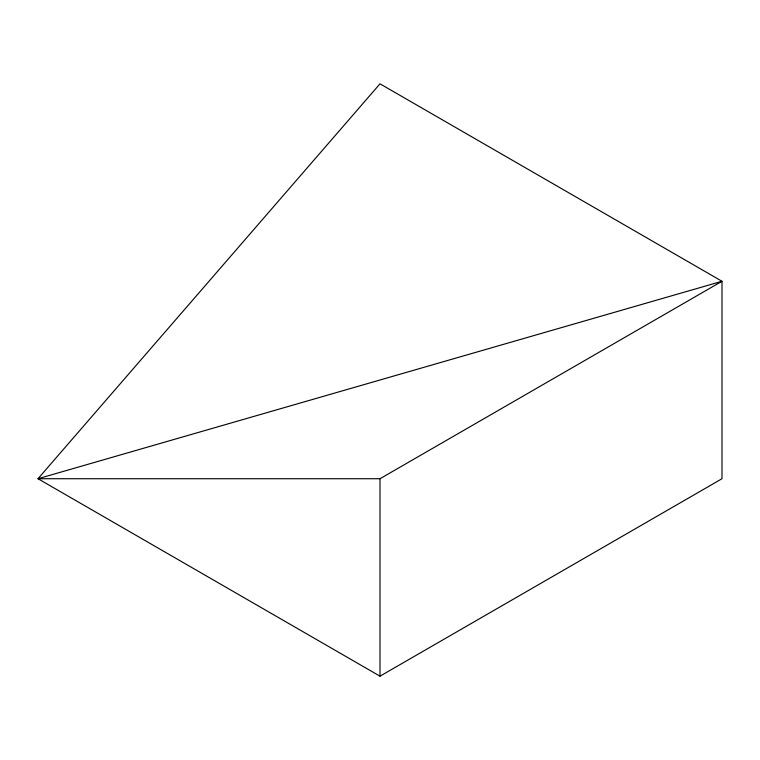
<?xml version="1.0" encoding="UTF-8"?>
<svg xmlns="http://www.w3.org/2000/svg" width="760" height="760" viewBox="0 0 760 760"><rect width="100%" height="100%" fill="white"/><g stroke="black" fill="none" stroke-linecap="round" stroke-linejoin="round"><path stroke-width="1.14" d="M380 478.724L722 281.276L722 478.724L380 676.181L38 478.724L380 83.819L722 281.276L38 478.724L380 478.724L380 676.181"/></g></svg>
